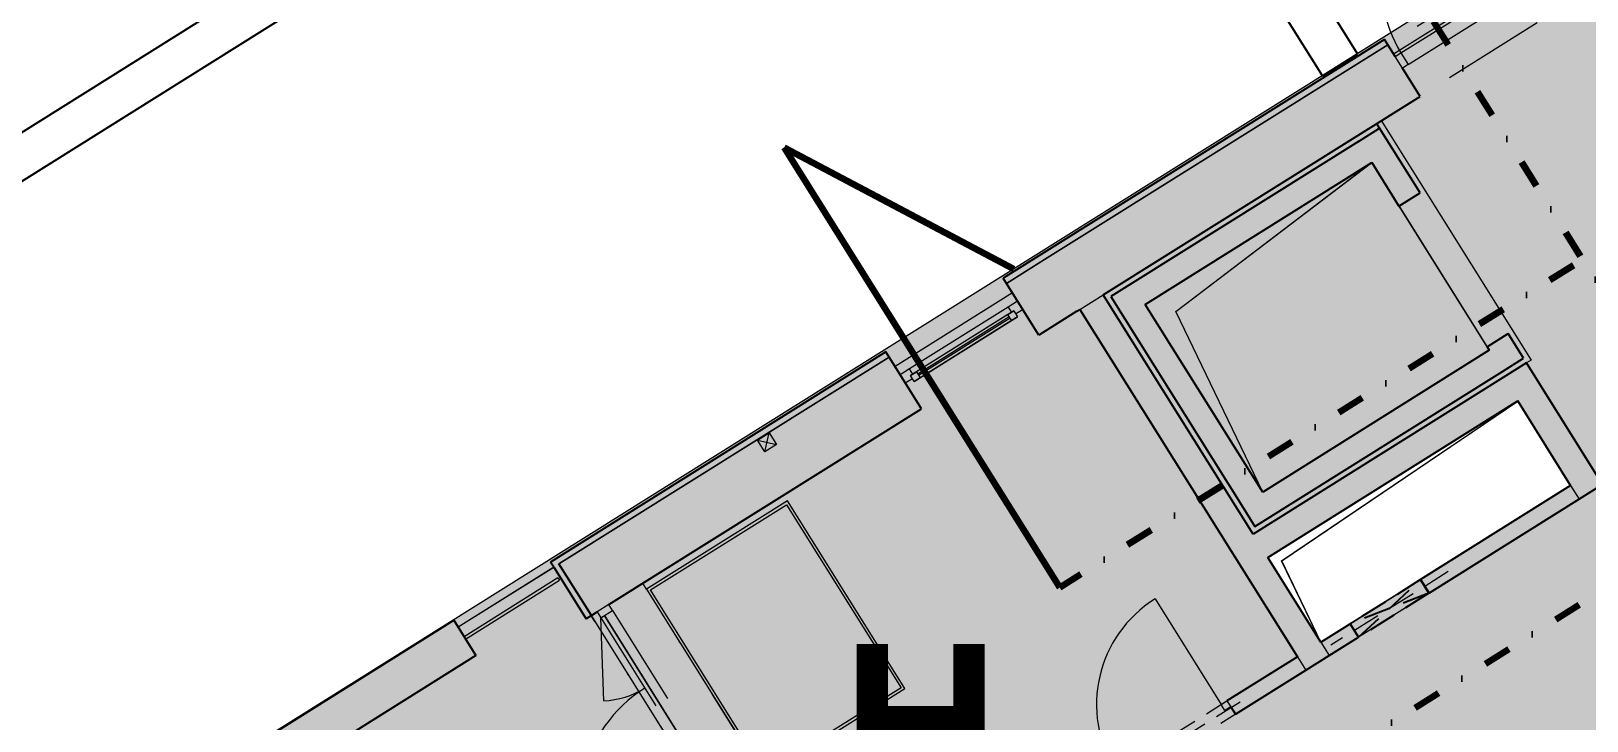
# Model space of a CAD drawing. Header units: millimetres. Extents: x 51291 to 245431, y -8645 to 72638.
# Drawn here: x 141811 to 153051, y 57372 to 62353 of the extents above; entities that cross this region are included whole.
import ezdxf

# ---------------------------------------------------------------- set-up
doc = ezdxf.new("R2010")
doc.units = ezdxf.units.MM
for name, pattern in [('HA_Dash_3mm-S1mm', [300, 200, -100]), ('HA_DashDot_2_2mm-S0_6mm', [1650, 750, -450, 0, -450]), ('HA_DashDot_6mm-S2mm', [600, 200, -200, 0, -200])]:
    doc.linetypes.add(name, pattern=pattern)
for name, color, linetype, lineweight in [('A-AREA-____-OTLN', 9, 'Continuous', 25), ('A-DETL-____-THIN', 9, 'Continuous', 9), ('A-DETL-GENF-OTLN', 9, 'Continuous', 9), ('A-DOOR-____-MCUT', 9, 'Continuous', 9), ('A-DOOR-____-OTLN', 9, 'Continuous', 9), ('A-DOOR-FRAM-MCUT', 9, 'Continuous', 9), ('A-FLOR-____-OTLN', 9, 'Continuous', 9), ('A-FLOR-HRAL-OTLN', 9, 'Continuous', 9), ('A-GENM-____-HDLN', 9, 'HA_Dash_3mm-S1mm', 9), ('A-GENM-____-MCUT', 9, 'Continuous', 25), ('A-GENM-____-OTLN', 9, 'Continuous', 9), ('A-GLAZ-____-MCUT', 9, 'Continuous', 5), ('A-GLAZ-____-OTLN', 9, 'Continuous', 5), ('A-WALL-____-MCUT', 9, 'Continuous', 25), ('G-____-____-SYMB', 9, 'Continuous', 5), ('I-WALL-____-MCUT', 9, 'Continuous', 25), ('I-WALL-____-OTLN', 9, 'Continuous', 9), ('M-HVAC-DUCT-OTLN', 9, 'Continuous', 9)]:
    doc.layers.add(name, color=color, linetype=linetype, lineweight=lineweight)
doc.styles.add('Arial_B', font='arialbd.ttf', dxfattribs={"height": 1125})

# ---------------------------------------------------------------- blocks, each defined once
blk = doc.blocks.new('HA_WD_SinglePanel - 1000x2400-1653873-schema rezu D_140_5400')
at = {"layer": 'A-GLAZ-____-MCUT'}
for p, q in [((-420, 70), (-500, 70)), ((-500, 0), (-440, 0)), ((-440, -25), (-440, 25)), ((-440, 25), (-390, 25)), ((-420, 25), (-420, 70)), ((-390, 25), (-390, -25)), ((390, 5), (-390, 5)), ((390, -25), (390, 25)), ((390, 25), (440, 25)), ((500, 70), (420, 70)), ((420, 70), (420, 25)), ((440, 25), (440, -25)), ((440, 0), (500, 0)), ((-390, -25), (-440, -25)), ((390, -5), (-390, -5)), ((440, -25), (390, -25))]:
    blk.add_line(p, q, dxfattribs=at)
at = {"layer": 'A-GLAZ-____-OTLN'}
for p, q in [((440, 25), (-440, 25)), ((-440, -25), (-440, 25)), ((420, 70), (-420, 70)), ((390, 25), (-390, 25)), ((440, 25), (440, -25)), ((-440, -25), (440, -25)), ((390, -25), (-390, -25))]:
    blk.add_line(p, q, dxfattribs=at)
blk = doc.blocks.new('HA_DR_Double_Swing_Solid_FrameButt - In_FAS_1600x2350_1000-1915407-schema rezu D_140_5400')
at = {"layer": 'A-DOOR-____-MCUT', "linetype": 'HA_DashDot_2_2mm-S0_6mm'}
for p, q in [((-800, -70), (800, -70)), ((-800, -170), (800, -170))]:
    blk.add_line(p, q, dxfattribs=at)
at = {"layer": 'A-DOOR-____-OTLN', "linetype": 'HA_DashDot_2_2mm-S0_6mm'}
for p, q in [((850, 220), (-850, 220)), ((850, -220), (-850, -220))]:
    blk.add_line(p, q, dxfattribs=at)
at = {"layer": 'A-DOOR-____-OTLN', "lineweight": 5}
for p, q in [((-280, -470), (-800, -170)), ((800, -1170), (800, -170))]:
    blk.add_line(p, q, dxfattribs=at)
for centre, radius, start, end in [((-800, -170), 600, 330, 360), ((800, -170), 1000, 180, 270)]:
    blk.add_arc(centre, radius, start, end, dxfattribs=at)
at = {"layer": 'A-DOOR-FRAM-MCUT'}
for p, q in [((-800, -70), (-850, -70)), ((-850, -70), (-850, -170)), ((-800, -170), (-800, -70)), ((850, -70), (800, -70)), ((800, -70), (800, -170)), ((850, -170), (850, -70)), ((-850, -170), (-800, -170)), ((800, -170), (850, -170))]:
    blk.add_line(p, q, dxfattribs=at)
blk = doc.blocks.new('HA_DR_Double_Swing_Solid_wCasing - In_OBJ_1500x2100_900-1771115-schema rezu D_140_5400')
at = {"layer": 'A-DOOR-____-MCUT', "linetype": 'HA_DashDot_2_2mm-S0_6mm'}
for p, q in [((-750, 57.5), (750, 57.5)), ((-750, 7.5), (750, 7.5))]:
    blk.add_line(p, q, dxfattribs=at)
at = {"layer": 'A-DOOR-____-OTLN', "lineweight": 5}
for p, q in [((750, 957.5), (750, 57.5)), ((-230.4, 357.5), (-750, 57.5))]:
    blk.add_line(p, q, dxfattribs=at)
for centre, radius, start, end in [((750, 57.5), 900, 90, 180), ((-750, 57.5), 600, 0, 30)]:
    blk.add_arc(centre, radius, start, end, dxfattribs=at)
at = {"layer": 'A-DOOR-FRAM-MCUT'}
for p, q in [((-800, 7.5), (-800, 57.5)), ((-800, 57.5), (-750, 57.5)), ((-750, 7.5), (-800, 7.5)), ((-750, 57.5), (-750, 7.5)), ((750, 57.5), (800, 57.5)), ((750, 7.5), (750, 57.5)), ((800, 7.5), (750, 7.5)), ((800, 57.5), (800, 7.5))]:
    blk.add_line(p, q, dxfattribs=at)
blk = doc.blocks.new('HA_GM_Shaft_Rectangle - Default-1938920-schema rezu D_140_5400')
at = {"layer": 'A-DETL-GENF-OTLN'}
for p, q in [((160, -160), (1930, 0)), ((0, -1600), (160, -160))]:
    blk.add_line(p, q, dxfattribs=at)
at = {"layer": 'A-GENM-____-OTLN'}
for p, q in [((0, -1600), (0, 0)), ((0, 0), (1930, 0)), ((1930, 0), (1930, -1600)), ((1930, -1600), (0, -1600))]:
    blk.add_line(p, q, dxfattribs=at)
blk = doc.blocks.new('Cistici zona_ram - Cistici zona_ram-1709531-schema rezu D_140_5400')
at = {"layer": 'A-GENM-____-OTLN'}
for p, q in [((1423, 68680), (223, 68680)), ((223, 68680), (223, 67080)), ((1423, 67080), (1423, 68680)), ((243, 67100), (243, 68660)), ((243, 68660), (1403, 68660)), ((1403, 68660), (1403, 67100)), ((223, 67080), (1423, 67080)), ((1403, 67100), (243, 67100))]:
    blk.add_line(p, q, dxfattribs=at)
blk = doc.blocks.new('HA_DR_Single_Swing_Solid_ButtFrame - In_FAS_900x2350_Unik-1894043-schema rezu D_140_5400')
at = {"layer": 'A-DOOR-____-MCUT', "linetype": 'HA_DashDot_2_2mm-S0_6mm'}
for p, q in [((-450, 120), (450, 120)), ((-450, 20), (450, 20))]:
    blk.add_line(p, q, dxfattribs=at)
at = {"layer": 'A-DOOR-____-OTLN', "lineweight": 5}
blk.add_line((450, 1020), (450, 120), dxfattribs=at)
at = {"layer": 'A-DOOR-____-OTLN', "linetype": 'HA_DashDot_2_2mm-S0_6mm'}
for p, q in [((500, 220), (-500, 220)), ((500, -220), (-500, -220))]:
    blk.add_line(p, q, dxfattribs=at)
at = {"layer": 'A-DOOR-____-OTLN', "lineweight": 5}
blk.add_arc((450, 120), 900, 90, 180, dxfattribs=at)
at = {"layer": 'A-DOOR-FRAM-MCUT'}
for p, q in [((-500, 20), (-500, 120)), ((-500, 120), (-450, 120)), ((-450, 120), (-450, 20)), ((450, 120), (500, 120)), ((450, 20), (450, 120)), ((500, 120), (500, 20)), ((-450, 20), (-500, 20)), ((500, 20), (450, 20))]:
    blk.add_line(p, q, dxfattribs=at)
blk = doc.blocks.new('TB_Porotherm KP11_5_1750mm - TB_Porotherm KP11_5_1750mm-1842302-schema rezu D_140_5400')
at = {"layer": 'A-GENM-____-HDLN'}
for p, q in [((-875, 57.5), (875, 57.5)), ((-875, 0), (875, 0)), ((875, -57.5), (-875, -57.5))]:
    blk.add_line(p, q, dxfattribs=at)
blk = doc.blocks.new('HA_GM_Shaft_Rectangle - Default-1943181-schema rezu D_140_5400')
at = {"layer": 'A-DETL-GENF-OTLN'}
for p, q in [((72, -72), (2130, 0)), ((0, -720), (72, -72))]:
    blk.add_line(p, q, dxfattribs=at)
at = {"layer": 'A-GENM-____-OTLN'}
for p, q in [((0, -720), (0, 0)), ((0, 0), (2130, 0)), ((2130, 0), (2130, -720)), ((2130, -720), (0, -720))]:
    blk.add_line(p, q, dxfattribs=at)
blk = doc.blocks.new('HA_GM_Opening_Rectangle_WallBased - Default-1970107-schema rezu D_140_5400')
at = {"layer": 'A-GENM-____-MCUT', "linetype": 'HA_Dash_3mm-S1mm'}
for p, q in [((425, 57.5), (-175, -57.5)), ((-175, 57.5), (425, -57.5)), ((-175, 57.5), (-175, -57.5)), ((-175, 57.5), (425, 57.5)), ((425, 57.5), (425, -57.5)), ((-175, -57.5), (425, -57.5))]:
    blk.add_line(p, q, dxfattribs=at)
blk = doc.blocks.new('HA_GM_Opening_Rectangle_WallBased - Default-1970516-schema rezu D_140_5400')
at = {"layer": 'A-GENM-____-MCUT', "linetype": 'HA_Dash_3mm-S1mm'}
for p, q in [((425, 57.5), (-175, -57.5)), ((-175, 57.5), (425, -57.5)), ((-175, 57.5), (-175, -57.5)), ((-175, 57.5), (425, 57.5)), ((425, 57.5), (425, -57.5)), ((-175, -57.5), (425, -57.5))]:
    blk.add_line(p, q, dxfattribs=at)
blk = doc.blocks.new('TB_Porotherm KP11_5_1000mm - TB_Porotherm KP11_5_1000mm-1834151-schema rezu D_140_5400')
at = {"layer": 'A-GENM-____-HDLN'}
for p, q in [((-500, 57.5), (500, 57.5)), ((-500, 0), (500, 0)), ((500, -57.5), (-500, -57.5))]:
    blk.add_line(p, q, dxfattribs=at)
blk = doc.blocks.new('185-01_OBJEKT D_Central_rvt-3-schema rezu D_140_5400')
at = {"layer": 'A-AREA-____-OTLN'}
blk.add_line((-30972, 61652), (-30993, 61686), dxfattribs=at)
at = {"layer": 'A-FLOR-____-OTLN'}
for p, q in [((-30023, 62718), (-30871, 62188)), ((-30960, 61707), (-29877, 59978)), ((-33625, 60462), (-34473, 59932)), ((-29877, 59978), (-29911, 59957)), ((-29974, 59681), (-31779, 58551)), ((-36939, 58481), (-37630, 58049)), ((-31779, 58551), (-31397, 57941)), ((-35765, 56691), (-36667, 58132)), ((-36573, 58132), (-35724, 56776))]:
    blk.add_line(p, q, dxfattribs=at)
at = {"layer": 'A-WALL-____-MCUT'}
for p, q in [((-30937, 62293), (-33692, 60568)), ((-30913, 62255), (-30937, 62293)), ((-30860, 62171), (-30913, 62255)), ((-30680, 61882), (-30807, 62086)), ((-32968, 60449), (-30680, 61882)), ((-33668, 60530), (-33692, 60568)), ((-33434, 60157), (-33668, 60530)), ((-33159, 60330), (-33434, 60157)), ((-33159, 60330), (-33138, 60343)), ((-34539, 60037), (-36963, 58519)), ((-34515, 59999), (-34539, 60037)), ((-34282, 59626), (-34515, 59999)), ((-36540, 58212), (-34282, 59626)), ((-36939, 58481), (-36963, 58519)), ((-36939, 58481), (-36705, 58108)), ((-36667, 58132), (-36901, 58505)), ((-36667, 58132), (-36901, 58505)), ((-36667, 58132), (-36705, 58108)), ((-36667, 58132), (-36625, 58159))]:
    blk.add_line(p, q, dxfattribs=at)
at = {"layer": 'A-WALL-____-MCUT', "lineweight": 9}
for p, q in [((-30913, 62255), (-33392, 60703)), ((-33392, 60703), (-30913, 62255)), ((-33392, 60703), (-33668, 60530)), ((-33668, 60530), (-33392, 60703)), ((-33138, 60343), (-32968, 60449)), ((-34515, 59999), (-36901, 58505)), ((-36901, 58505), (-34515, 59999)), ((-29592, 59071), (-29531, 58974)), ((-31397, 57941), (-31336, 57843)), ((-31566, 57835), (-31505, 57737))]:
    blk.add_line(p, q, dxfattribs=at)
at = {"layer": 'I-WALL-____-MCUT'}
for p, q in [((-31125, 61557), (-30972, 61652)), ((-30680, 61186), (-30972, 61652)), ((-31125, 61557), (-32760, 60532)), ((-32665, 60380), (-31029, 61404)), ((-31029, 61404), (-30833, 61090)), ((-30833, 61090), (-30680, 61186)), ((-32760, 60532), (-32913, 60437)), ((-31885, 58720), (-32968, 60449)), ((-32913, 60437), (-31968, 58928)), ((-31816, 59024), (-32665, 60380)), ((-33138, 60343), (-31566, 57835)), ((-30196, 60074), (-30043, 60169)), ((-29932, 59991), (-30043, 60169)), ((-30180, 60048), (-31816, 59024)), ((-30196, 60074), (-30180, 60048)), ((-30084, 59896), (-29932, 59991)), ((-29911, 59957), (-30080, 59851)), ((-29361, 59080), (-29911, 59957)), ((-30080, 59851), (-31885, 58720)), ((-31873, 58775), (-30084, 59896)), ((-31779, 58551), (-29974, 59682)), ((-29592, 59071), (-29974, 59682)), ((-29592, 59071), (-30676, 58392)), ((-29361, 59080), (-29531, 58974)), ((-31968, 58928), (-31873, 58775)), ((-29531, 58974), (-30615, 58294)), ((-31397, 57941), (-31779, 58551)), ((-30676, 58392), (-30615, 58294)), ((-31397, 57941), (-31185, 58073)), ((-31185, 58073), (-31124, 57976)), ((-31336, 57843), (-31124, 57976)), ((-31566, 57835), (-32075, 57516)), ((-31505, 57737), (-31336, 57843)), ((-32014, 57419), (-31505, 57737)), ((-32048, 57474), (-32014, 57419))]:
    blk.add_line(p, q, dxfattribs=at)
at = {"layer": 'I-WALL-____-OTLN'}
for p, q in [((-31185, 58073), (-30676, 58392)), ((-30615, 58294), (-31124, 57976))]:
    blk.add_line(p, q, dxfattribs=at)
at = {"layer": 'M-HVAC-DUCT-OTLN', "lineweight": 5}
for p, q in [((-35467, 59400), (-35382, 59453)), ((-35467, 59400), (-35329, 59368)), ((-35414, 59315), (-35467, 59400)), ((-35414, 59315), (-35382, 59453)), ((-35329, 59368), (-35414, 59315)), ((-35382, 59453), (-35329, 59368))]:
    blk.add_line(p, q, dxfattribs=at)
at = {"layer": 'A-DOOR-____-OTLN', "color": 250, "lineweight": 9}
for name, p, rotation in [('HA_DR_Single_Swing_Solid_ButtFrame - In_FAS_900x2350_Unik-1894043-schema rezu D_140_5400', (-30373, 62334), 32.06111111111118), ('HA_DR_Double_Swing_Solid_FrameButt - In_FAS_1600x2350_1000-1915407-schema rezu D_140_5400', (-36030, 57529), 302.0611111111111), ('HA_DR_Double_Swing_Solid_wCasing - In_OBJ_1500x2100_900-1771115-schema rezu D_140_5400', (-32722, 57043), 32.0611111111112)]:
    blk.add_blockref(name, p, dxfattribs=dict(at, rotation=rotation))
at = {"layer": 'A-GENM-____-OTLN', "color": 250, "lineweight": 9}
for name, p, rotation in [('HA_GM_Shaft_Rectangle - Default-1938920-schema rezu D_140_5400', (-32665, 60379), 32.06124947745514), ('HA_GM_Shaft_Rectangle - Default-1943181-schema rezu D_140_5400', (-31779, 58551), 32.06111111111057), ('Cistici zona_ram - Cistici zona_ram-1709531-schema rezu D_140_5400', (0, 0), 32.06111111111108), ('TB_Porotherm KP11_5_1000mm - TB_Porotherm KP11_5_1000mm-1834151-schema rezu D_140_5400', (-30900, 58184), 212.0611111111109), ('TB_Porotherm KP11_5_1000mm - TB_Porotherm KP11_5_1000mm-1834151-schema rezu D_140_5400', (-30900, 58184), 212.0611111111109), ('HA_GM_Opening_Rectangle_WallBased - Default-1970107-schema rezu D_140_5400', (-30794, 58250), 212.0611111111112), ('HA_GM_Opening_Rectangle_WallBased - Default-1970516-schema rezu D_140_5400', (-30794, 58250), 212.0611111111112), ('TB_Porotherm KP11_5_1750mm - TB_Porotherm KP11_5_1750mm-1842302-schema rezu D_140_5400', (-32722, 57043), 212.0611111111109)]:
    blk.add_blockref(name, p, dxfattribs=dict(at, rotation=rotation))
at = {"layer": 'A-GLAZ-____-OTLN', "color": 250, "lineweight": 9, "rotation": 32.06111111111118}
blk.add_blockref('HA_WD_SinglePanel - 1000x2400-1653873-schema rezu D_140_5400', (-33975, 60078), dxfattribs=at)
blk = doc.blocks.new('HA_GM_Shaft_Rectangle - Default-2321912-schema rezu D_140_5400')
at = {"layer": 'A-DETL-GENF-OTLN'}
for p, q in [((73, -73), (2130, 0)), ((1, -719), (73, -73))]:
    blk.add_line(p, q, dxfattribs=at)
at = {"layer": 'A-GENM-____-OTLN'}
for p, q in [((0, 0), (2130, 0)), ((2130, 0), (2130, -719))]:
    blk.add_line(p, q, dxfattribs=at)
blk = doc.blocks.new('HA_GM_Shaft_Rectangle - Default-2321914-schema rezu D_140_5400')
at = {"layer": 'A-DETL-GENF-OTLN'}
for p, q in [((160, -160), (1930, 0)), ((0, -1599), (160, -160))]:
    blk.add_line(p, q, dxfattribs=at)
at = {"layer": 'A-GENM-____-OTLN'}
for p, q in [((0, 0), (1930, 0)), ((1930, 0), (1930, -1599))]:
    blk.add_line(p, q, dxfattribs=at)
blk = doc.blocks.new('Railing - Railing-1833447-schema rezu D_140_5400')
at = {"layer": 'A-FLOR-HRAL-OTLN'}
for p, q in [((-36908, 58404), (-37586, 57979)), ((-37576, 57962), (-36898, 58387)), ((-36908, 58404), (-36898, 58387)), ((-37576, 57962), (-37586, 57979))]:
    blk.add_line(p, q, dxfattribs=at)
blk = doc.blocks.new('Section - Detail Number-933961-schema rezu D_140_5400')
at = {"layer": 'G-____-____-SYMB', "lineweight": 100}
for p, q in [((0, 5), (1.25, 2.835)), ((0, 0), (0, 5))]:
    blk.add_line(p, q, dxfattribs=at)

msp = doc.modelspace()

# ---------------------------------------------------------------- hatches: boundary and pattern name
at = {"layer": 'A-DETL-GENF-OTLN'}
h = msp.add_hatch(color=255, dxfattribs=at)
h.paths.add_polyline_path([(147466.6, 45042.7), (171282.5, 59956.3), (164669, 70504.4), (140861.3, 55590.9), (147455.3, 45060.8)])
h.paths.add_polyline_path([(144627.4, 50517.5), (144335.5, 50983.7), (144971.1, 51381.8), (145263, 50915.7), (144688.5, 50555.8)])
h.paths.add_polyline_path([(149153.1, 53794.7), (148834.6, 54303.2), (149215.9, 54542.1), (149534.4, 54033.6), (149163.9, 53801.4)])
h.paths.add_polyline_path([(149631.9, 54094.6), (149313.4, 54603.1), (149554.9, 54754.4), (149873.4, 54245.9), (149717.8, 54148.4)])
h.paths.add_polyline_path([(155289.2, 57655.8), (154978.7, 58151.6), (155487.3, 58470.1), (155797.8, 57974.4), (155399.1, 57724.6)])
h.paths.add_polyline_path([(151128.7, 57940.7), (150747.3, 58550.9), (152551.8, 59681.1), (152933.7, 59071.3), (151184.9, 57975.9)])
h.paths.add_polyline_path([(156009.7, 58107.1), (155699.2, 58602.9), (156207.8, 58921.4), (156518.3, 58425.7), (156070.8, 58145.3)])
h.paths.add_polyline_path([(154798.2, 60239.1), (154660.2, 60459.5), (157829.8, 62444.8), (157967.8, 62224.4), (155150, 60459.5)])
h.paths.add_polyline_path([(161950.1, 61810.1), (161631.6, 62318.6), (161873.1, 62469.9), (162191.6, 61961.4), (162011.1, 61848.4)])
h.paths.add_polyline_path([(162289, 62022.5), (161970.6, 62530.9), (162351.9, 62769.8), (162670.4, 62261.3), (162430.1, 62110.8)])
h.paths.add_polyline_path([(157722.7, 62109.4), (157778.4, 62126.5), (157818.1, 62169.1), (157831.1, 62225.8), (157814, 62281.5), (157771.4, 62321.2), (157714.6, 62334.2), (157659, 62317.1), (157619.3, 62274.5), (157606.2, 62217.8), (157623.3, 62162.1), (157666, 62122.4), (157693.5, 62112.2)])
h.paths.add_polyline_path([(157721.5, 62141.8), (157681.2, 62151.1), (157650.9, 62179.3), (157639.2, 62224.4), (157651.5, 62264.3), (157676.2, 62289.6), (157715.8, 62301.7), (157756.2, 62292.5), (157786.5, 62264.3), (157798.6, 62224.4), (157789.3, 62184.3), (157761.1, 62154), (157722.7, 62142)])
h.paths.add_polyline_path([(166966.5, 64492), (166648, 65000.5), (167283.7, 65398.6), (167602.2, 64890.2), (167222.6, 64652.4)])

# ---------------------------------------------------------------- linework, layer by layer
at = {"layer": 'A-DETL-____-THIN'}
msp.add_line((164674.9, 70508.1), (140859, 55594.5), dxfattribs=at)
at = {"layer": 'A-FLOR-____-OTLN'}
for p, q in [((145586.8, 58480.5), (144896.1, 58047.9)), ((146801.8, 56776.3), (145952.4, 58132.3))]:
    msp.add_line(p, q, dxfattribs=at)
at = {"layer": 'A-WALL-____-MCUT'}
for p, q in [((135930.7, 57981.8), (148930.2, 66124.5)), ((151394.6, 62190), (148930.2, 66124.5)), ((148835.2, 65711), (136340.3, 57884.4)), ((151140.4, 62030.7), (148835.2, 65711)), ((151140.4, 62030.7), (151394.6, 62190)), ((140975, 55662.1), (144864.8, 58097.9)), ((144864.8, 58097.9), (145024, 57843.7)), ((145024, 57843.7), (141134.2, 55407.8))]:
    msp.add_line(p, q, dxfattribs=at)
at = {"layer": 'G-____-____-SYMB', "linetype": 'HA_DashDot_6mm-S2mm', "lineweight": 100}
for p, q in [((148437.8, 68018.1), (159965.1, 49614.5)), ((168253, 67765.6), (141982.1, 51310.6)), ((159565.2, 64801.8), (149242.3, 58336))]:
    msp.add_line(p, q, dxfattribs=at)

# ---------------------------------------------------------------- block references
at = {"lineweight": 5}
msp.add_blockref('185-01_OBJEKT D_Central_rvt-3-schema rezu D_140_5400', (182525.4, 0), dxfattribs=at)
at = {"layer": 'A-FLOR-HRAL-OTLN'}
msp.add_blockref('Railing - Railing-1833447-schema rezu D_140_5400', (182525.4, 0), dxfattribs=at)
at = {"layer": 'A-GENM-____-OTLN', "lineweight": 5, "rotation": 32.06124947745553}
for name, p in [('HA_GM_Shaft_Rectangle - Default-2321914-schema rezu D_140_5400', (149860.8, 60378.9)), ('HA_GM_Shaft_Rectangle - Default-2321912-schema rezu D_140_5400', (150746.7, 58550.1))]:
    msp.add_blockref(name, p, dxfattribs=at)
at = {"layer": 'G-____-____-SYMB', "lineweight": 100, "xscale": 749.9999999999995, "yscale": 749.9999999999995, "zscale": 749.9999999999995, "rotation": 32.061249477455}
msp.add_blockref('Section - Detail Number-933961-schema rezu D_140_5400', (149242.3, 58336), dxfattribs=at)

# ---------------------------------------------------------------- texts
at = {"layer": 'G-____-____-SYMB', "insert": (147671, 57927.5), "char_height": 1125, "width": 1322.784, "attachment_point": 1, "style": 'Arial_B'}
msp.add_mtext('\\fArial|b1|i0|c0|p34|;H', dxfattribs=at)

doc.saveas('drawing.dxf')
